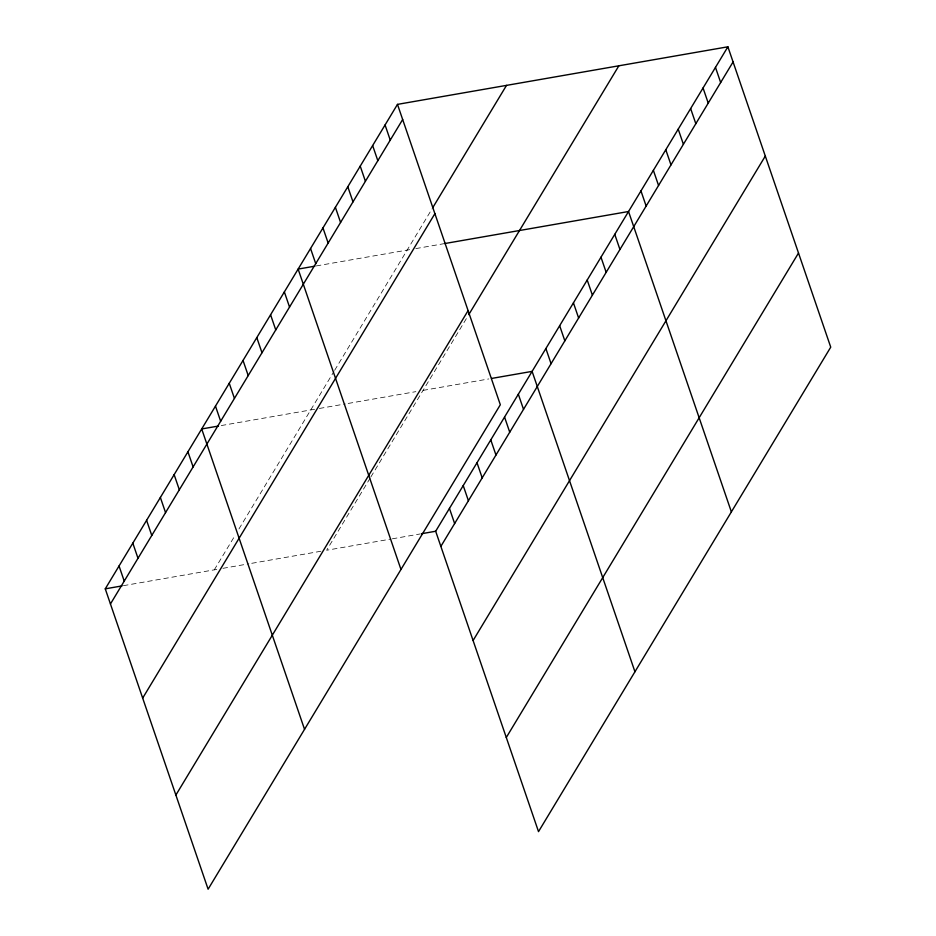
<?xml version="1.0" encoding="UTF-8"?>
<svg xmlns="http://www.w3.org/2000/svg" width="936" height="936" viewBox="0 0 936 936"><rect width="100%" height="100%" fill="white"/><g stroke="black" fill="none" stroke-linecap="round" stroke-linejoin="round"><path stroke-width="0.7" stroke-dasharray="4.68 3.51" d="M214.297 569.837L235.334 534.971M238.949 528.957L333.93 371.498M334.655 370.293L431.999 208.915M370.141 478.132L326.641 550.251L390.944 539.054M370.867 476.927L468.023 315.865M316.298 265.929L410.05 249.584M415.806 248.59L444.612 243.571M221.27 425.552L317.936 408.704M319.375 408.459L345.302 403.942M348.18 403.439L415.876 391.646M423.072 390.382L488.779 378.94M123.435 585.667L217.187 569.334M222.944 568.327L248.871 563.811M251.749 563.308L320.884 551.257M392.336 538.808L420.299 533.929"/><path stroke-width="1.4" d="M397.484 104.376L500.327 404.75L208.108 889.2L105.265 588.838L397.484 104.376L727.892 46.8L830.735 347.162L538.516 831.624L435.673 531.25L727.892 46.8M110.448 603.966L402.667 119.516M432.736 207.698L506.516 85.375M142.681 698.092L434.901 213.642M175.874 795.073L468.094 310.623M468.749 314.66L618.86 65.801M440.856 546.39L733.075 61.94M473.089 640.517L765.309 156.066M506.282 737.498L798.502 253.048M314.905 266.163L298.128 269.088L400.971 569.462M444.612 243.571L628.536 211.513L731.379 511.887M218.474 426.044L201.696 428.957L304.539 729.331M491.564 378.448L532.104 371.381L634.947 671.755M105.265 588.838L122.043 585.913M421.691 533.695L435.673 531.25M715.478 67.392L720.662 82.532M703.053 87.984L708.236 103.112M690.639 108.564L695.822 123.704M678.214 129.156L683.397 144.296M665.8 149.748L670.983 164.888M653.375 170.34L658.558 185.48M640.961 190.921L646.144 206.06M614.765 234.351L619.948 249.491M600.982 257.189L606.165 272.329M587.211 280.028L592.394 295.168M573.44 302.866L578.623 318.006M559.658 325.705L564.841 340.844M545.887 348.543L551.07 363.683M518.333 394.22L523.516 409.36M504.551 417.058L509.734 432.198M385.07 124.968L390.253 140.107M490.78 439.897L495.963 455.036M372.645 145.56L377.828 160.688M477.009 462.735L482.192 477.875M360.231 166.14L365.414 181.28M463.226 485.573L468.409 500.713M347.806 186.732L352.989 201.872M449.455 508.412L454.639 523.552M335.392 207.324L340.575 222.464M322.967 227.916L328.15 243.056M310.553 248.496L315.736 263.636M284.357 291.927L289.54 307.066M270.574 314.765L275.757 329.905M256.803 337.603L261.986 352.743M243.032 360.442L248.215 375.582M229.25 383.28L234.433 398.42M215.479 406.119L220.662 421.258M187.925 451.795L193.108 466.935M174.143 474.634L179.326 489.774M160.372 497.472L165.555 512.612M146.589 520.311L151.772 535.45M132.818 543.149L138.001 558.289M119.047 565.987L124.231 581.127"/></g></svg>
